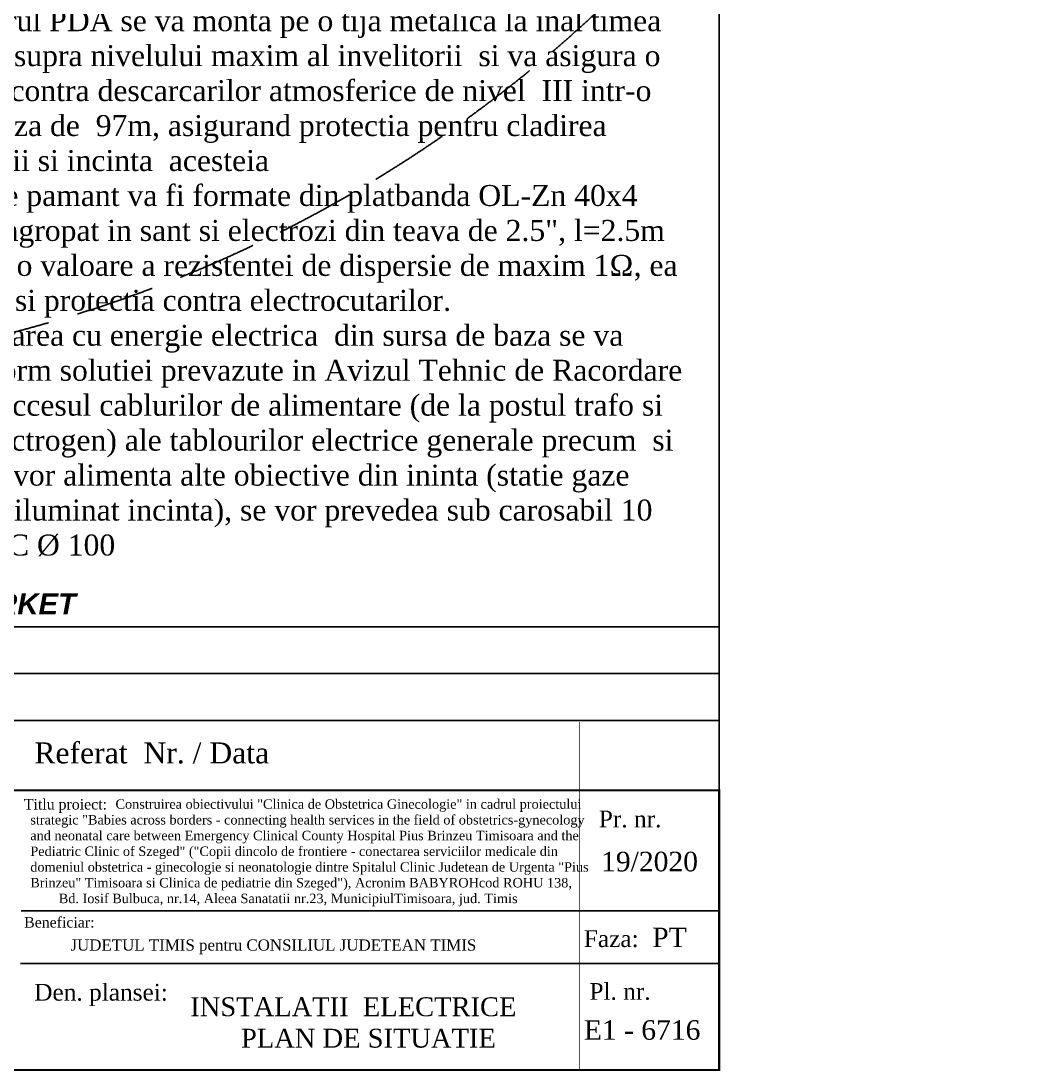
# Model space of a CAD drawing. Header units: millimetres. Extents: x 207782523 to 208144499, y 477594674 to 477848829.
# Drawn here: x 207913125 to 207985237, y 477605069 to 477680179 of the extents above; entities that cross this region are included whole.
import ezdxf

# ---------------------------------------------------------------- set-up
doc = ezdxf.new("R2010")
doc.units = ezdxf.units.MM
doc.header["$MEASUREMENT"] = 0
doc.linetypes.add('Hidden Line', pattern=[391.222223, 282.222223, -109])
doc.layers.get('0').update_dxf_attribs({"true_color": 0x787878})
doc.layers.add('Circuite', color=7, linetype='Continuous', lineweight=25)
doc.layers.add('sit - adnotatii_Pen_No__7', color=7, linetype='Continuous', lineweight=100, true_color=0x787878)
doc.layers.add('Texte', color=7, linetype='Continuous')
doc.layers.add('Z _ layout _ CARTUS', color=7, linetype='Continuous')
doc.styles.add('GENERATED_STYLE_1', font='arial.ttf')
doc.styles.add('GENERATED_STYLE_2', font='arialbd.ttf')
doc.styles.add('GENERATED_STYLE_3', font='arialbi.ttf')

# ---------------------------------------------------------------- blocks, each defined once
blk = doc.blocks.new('plan de situatie')
at = {"layer": 'sit - adnotatii_Pen_No__7', "linetype": 'Continuous', "lineweight": 100, "insert": (207900875, 477637717), "char_height": 1500, "attachment_point": 7, "style": 'GENERATED_STYLE_3'}
blk.add_mtext('\\A1;{\\pql;\\fArial|b1|i1|c0|p34;SUPERMARKET}', dxfattribs=at)

msp = doc.modelspace()

# ---------------------------------------------------------------- block references
msp.add_blockref('plan de situatie', (0, 0))

# ---------------------------------------------------------------- next in the draw order: linework, layer by layer
at = {"color": 0}
msp.add_lwpolyline([(207823070.07891, 477805144.03977), (207823070.07891, 477605144.03977), (207963070.07891, 477605144.03977), (207963070.07891, 477805144.03977)], close=True, dxfattribs=at)
at = {"color": 1, "linetype": 'Hidden Line', "ltscale": 20}
msp.add_circle((207888236.91815, 477751828.60227), 97000, dxfattribs=at)
at = {"layer": 'Circuite', "linetype": 'Continuous', "ltscale": 2}
msp.add_line((207913130.30291, 477616522.29924), (207963153.3901, 477616522.29924), dxfattribs=at)
at = {"layer": 'Texte', "linetype": 'Continuous', "flags": 128}
for points in [[(207873070.07891, 477631844.06445), (207873070.07891, 477636844.06445), (207963070.07891, 477636844.06445)], [(207873070.07891, 477631844.06445), (207873070.07891, 477636844.06445), (207963070.07891, 477636844.06445)], [(207873070.07891, 477628494.06442), (207873070.07891, 477633494.06442), (207963070.07891, 477633494.06442)], [(207873070.07891, 477628494.06442), (207873070.07891, 477633494.06442), (207963070.07891, 477633494.06442)], [(207873070.07891, 477625144.06442), (207873070.07891, 477630144.06442), (207963070.07891, 477630144.06442)]]:
    msp.add_lwpolyline(points, dxfattribs=at)
at = {"layer": 'Texte', "linetype": 'Continuous'}
for points, const_width in [([(207953070.07891, 477605144.03977), (207953070.07891, 477630028.75119)], 50), ([(207913070.07891, 477612760.45537), (207963070.07891, 477612760.45537)], 100)]:
    msp.add_lwpolyline(points, dxfattribs=dict(at, const_width=const_width))
at = {"layer": 'Texte', "linetype": 'Continuous', "const_width": 150}
msp.add_lwpolyline([(207963070.07891, 477605144.03977), (207873070.07891, 477605144.03977), (207873070.07891, 477625144.03977), (207963070.07891, 477625144.03977)], close=True, dxfattribs=at)

# ---------------------------------------------------------------- next in the draw order: texts
at = {"layer": 'Texte', "linetype": 'Continuous', "attachment_point": 1}
for s, insert, char_height, width in [('\\pxt2;{\\fTimes New Roman|b0|i0|c0|p18;* Pentru protectia contra descarcarilor atmosferice  se va \\Pfolosi un paratraznet cu dispozitiv de amorsare PDA , PREVECTRON  3S 60\\fTimes New Roman|b1|i0|c0|p18;.\\P\\fTimes New Roman|b0|i0|c0|p18;* Captatorul PDA se va monta pe o tija metalica la inal timea de 5m deasupra nivelului maxim al invelitorii  si va asigura o protectie  contra descarcarilor atmosferice de nivel  III intr-o zona cu raza de  97m, asigurand protectia pentru cladirea maternitatii si incinta  acesteia \\P*  Priza de pamant va fi formate din platbanda OL-Zn 40x4 montata ingropat in sant si electrozi din teava de 2.5", l=2.5m  si va avea o valoare a rezistentei de dispersie de maxim 1Ω, ea asigurand si protectia contra electrocutarilor.\\P* Alimentarea cu energie electrica  din sursa de baza se va face conform solutiei prevazute in Avizul Tehnic de Racordare\\P* Pentru accesul cablurilor de alimentare (de la postul trafo si grupul electrogen) ale tablourilor electrice generale precum  si a celor ce vor alimenta alte obiective din ininta (statie gaze medicale, iluminat incinta), se vor prevedea sub carosabil 10 tuburi PVC %%C 100}', (207903313.80926, 477688451.75873), 1500, 57038.7952996), ('{\\fTimes New Roman|b0|i0|c0|p18;19/2020}', (207954625.51698, 477620751.95221), 1400, 14143.5910487), ('{\\fTimes New Roman|b0|i0|c0|p18;Faza:}', (207953387.22219, 477615137.93192), 1200, 14143.5910487), ('{\\fTimes New Roman|b0|i0|c0|p18;  PT}', (207957225.60906, 477615327.99507), 1400, 14143.5910487), ('{\\fTimes New Roman|b0|i0|c0|p18;                 \\H0.9x; INSTALATII  ELECTRICE\\P                           PLAN DE SITUATIE}', (207915098.03853, 477610341.41535), 1500, 49671.943539), ('{\\fTimes New Roman|b0|i0|c0|p18; E1 - 6716}', (207952862.04193, 477608702.73679), 1400, 14143.5910487)]:
    msp.add_mtext(s, dxfattribs=dict(at, insert=insert, char_height=char_height, width=width))
at = {"layer": 'Texte', "attachment_point": 1}
for s, insert, char_height, width in [('\\fTimes New Roman|b0|i0|c0|p18;Referat  Nr. / Data', (207914081.90111, 477628573.16651), 1500, 20008.4999998), ('{\\fTimes New Roman|b0|i0|c0|p18;                        \\H1.38x;      \\H0.97826x;Construirea obiectivului "Clinica de Obstetrica Ginecologie" in cadrul proiectului\\Pstrategic "Babies across borders - connecting health services in the field of obstetrics-gynecology and neonatal care between Emergency Clinical County Hospital Pius Brinzeu Timisoara and the Pediatric Clinic of Szeged" ("Copii dincolo de frontiere - conectarea serviciilor medicale din domeniul obstetrica - ginecologie si neonatologie dintre Spitalul Clinic Judetean de Urgenta "Pius Brinzeu" Timisoara si Clinica de pediatrie din Szeged"), Acronim BABYROHcod ROHU 138, \\P        Bd. Iosif Bulbuca, nr.14, Aleea Sanatatii nr.23, MunicipiulTimisoara, jud. Timis}', (207913791.35342, 477624502.03189), 500, 39879.1016385), ('{\\fTimes New Roman|b0|i0|c0|p18;Pr. nr.}', (207954460.83387, 477623697.86534), 1200, 16885.9999994), ('{\\fTimes New Roman|b0|i0|c0|p18;JUDETUL TIMIS pentru CONSILIUL JUDETEAN TIMIS}', (207916665.98864, 477614480.377), 800, 30240), ('{\\fTimes New Roman|b0|i0|c0|p18;Den. plansei:   }', (207914069.17029, 477611303.4599), 1200, 15622.707115), ('{\\fTimes New Roman|b0|i0|c0|p18;Pl. nr.}', (207953787.67931, 477611362.64764), 1200, 9377.6755894)]:
    msp.add_mtext(s, dxfattribs=dict(at, insert=insert, char_height=char_height, width=width))
at = {"layer": 'Z _ layout _ CARTUS', "color": 7, "linetype": 'Continuous', "lineweight": 35, "insert": (207913329.61552, 477624524.95143), "char_height": 750, "width": 41300, "attachment_point": 1, "line_spacing_factor": 1.034871, "style": 'GENERATED_STYLE_2'}
msp.add_mtext('\\A1;\\pxql,t15;{\\fTimes New Roman|b0|i0|c0|p18;\\H1x;Titlu proiect:\\H0.99999x;   }', dxfattribs=at)
at = {"layer": 'Z _ layout _ CARTUS', "color": 7, "linetype": 'Continuous', "lineweight": 35, "insert": (207913352.49066, 477616079.95925), "char_height": 750, "attachment_point": 1, "style": 'GENERATED_STYLE_1'}
msp.add_mtext('\\A1;\\pxql;{\\fTimes New Roman|b0|i0|c0|p18;Beneficiar:}', dxfattribs=at)

doc.saveas('drawing.dxf')
